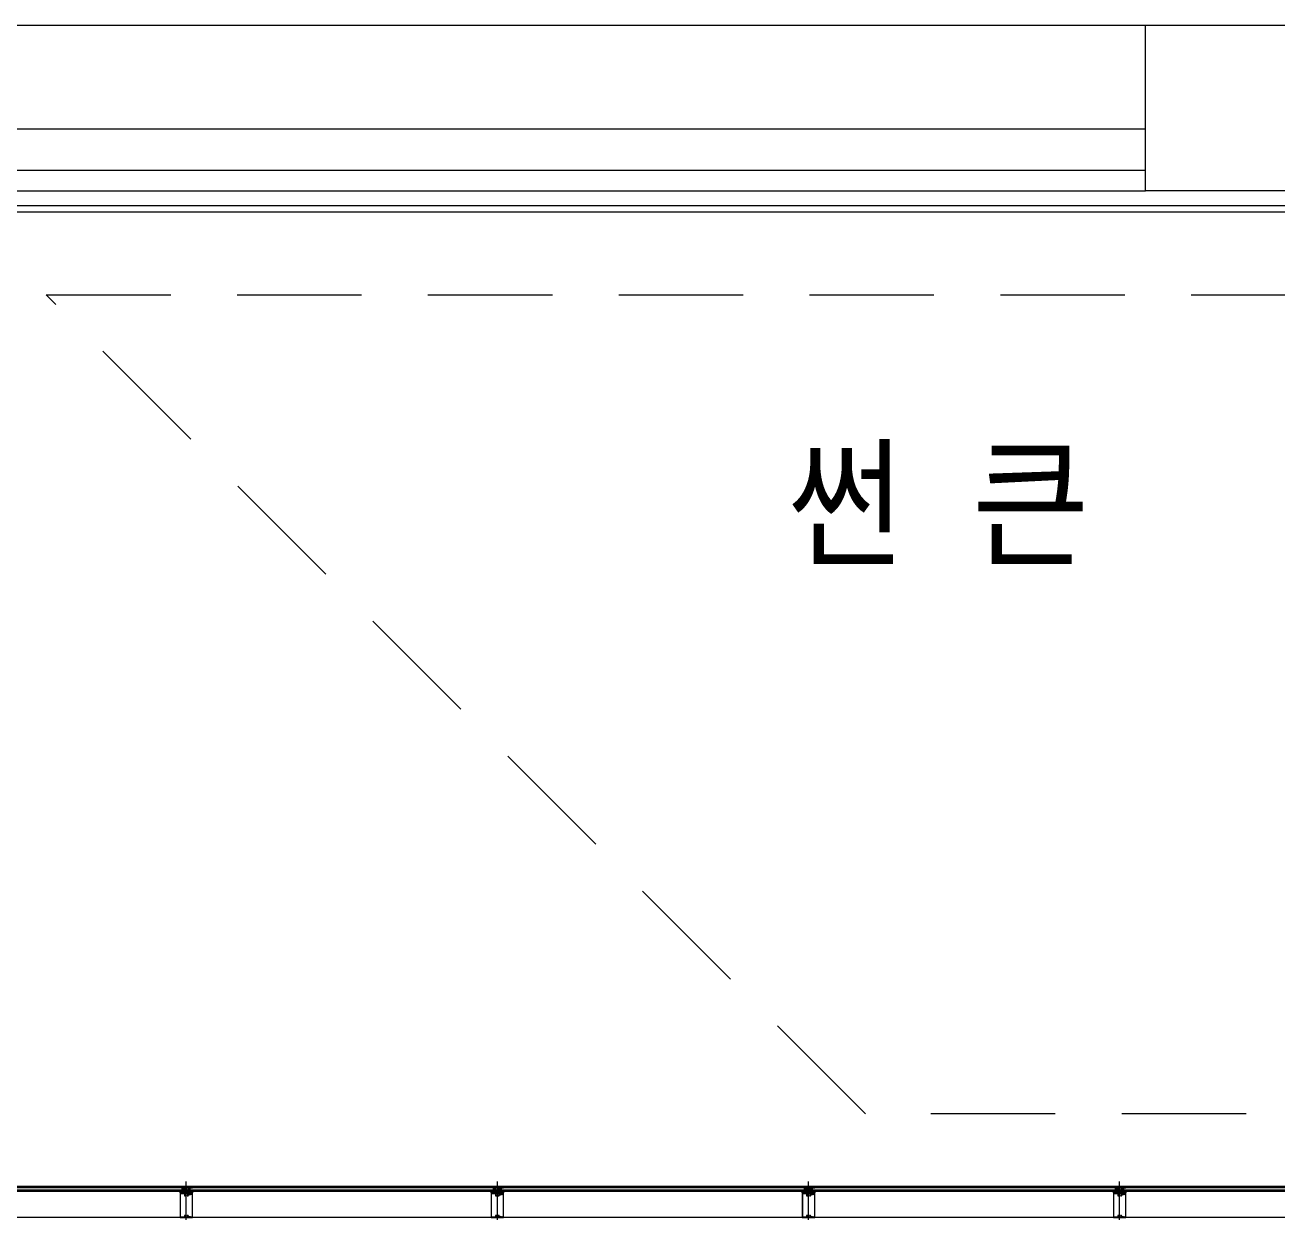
# Model space of a CAD drawing. Header units: millimetres. Extents: x 43806 to 399860, y -65551 to 59129.
# Drawn here: x 52284 to 58320, y -8436 to -2674 of the extents above; entities that cross this region are included whole.
import ezdxf
from ezdxf.enums import TextEntityAlignment as Align

# ---------------------------------------------------------------- set-up
doc = ezdxf.new("R2010")
doc.units = ezdxf.units.MM
doc.header["$LTSCALE"] = 400
doc.header["$MEASUREMENT"] = 0
doc.linetypes.add('HID', pattern=[2.3, 1.5, -0.8])
doc.layers.add('A', color=8, linetype='CONTINUOUS', lineweight=0)
doc.styles.add('CS', font='', dxfattribs={"height": 300})
doc.styles.get('CS').set_extended_font_data('HYwulM')

msp = doc.modelspace()

# ---------------------------------------------------------------- linework, layer by layer
at = {"layer": 'A', "ltscale": 2}
for p, q in [((50386.4, -2674.4), (57686.4, -2674.4)), ((50386.4, -3174.4), (57686.4, -3174.4)), ((50386.4, -3374.4), (57686.4, -3374.4)), ((50386.4, -3474.4), (57686.4, -3474.4)), ((44850.9, -3544.4), (60515.4, -3544.4)), ((44887, -3574.4), (60512.2, -3574.4))]:
    msp.add_line(p, q, dxfattribs=at)
at = {"layer": 'A', "ltscale": 4}
for p, q in [((57686.4, -3474.4), (57686.4, -2674.4)), ((57686.4, -2674.4), (58486.4, -2674.4)), ((58486.4, -3474.4), (57686.4, -3474.4))]:
    msp.add_line(p, q, dxfattribs=at)
at = {"layer": 'A', "linetype": 'HID'}
for p, q in [((56336.4, -7924.4), (52386.4, -3974.4)), ((52386.4, -3974.4), (62102.8, -3974.4)), ((65531.3, -7924.4), (56336.4, -7924.4))]:
    msp.add_line(p, q, dxfattribs=at)
at = {"layer": 'A'}
for p, q in [((53061.4, -8435.5), (53061.4, -8249.9)), ((54561.4, -8435.5), (54561.4, -8249.9)), ((56061.4, -8435.5), (56061.4, -8249.9)), ((57561.4, -8435.5), (57561.4, -8249.9)), ((65044.9, -8274.4), (51577.9, -8274.4)), ((65044.9, -8280.4), (51577.9, -8280.4)), ((65044.9, -8292.4), (51577.9, -8292.4)), ((65044.9, -8298.4), (51577.9, -8298.4)), ((53052.9, -8274.4), (53031.4, -8274.4)), ((53052.9, -8280.4), (53031.4, -8280.4)), ((53052.9, -8292.4), (53031.4, -8292.4)), ((53052.9, -8298.4), (53031.4, -8298.4)), ((53057.9, -8305.4), (53031.4, -8305.4)), ((53031.4, -8305.4), (53031.4, -8424.4)), ((53033.4, -8421.4), (53033.4, -8308.4)), ((53034.4, -8307.4), (53051.4, -8307.4)), ((53041.9, -8292.4), (53041.9, -8280.4)), ((53041.9, -8289.4), (53042.4, -8289.4)), ((53044.8, -8280.9), (53042.4, -8280.9)), ((53042.4, -8291.9), (53042.4, -8280.9)), ((53044.8, -8291.9), (53042.4, -8291.9)), ((53042.9, -8298.4), (53042.9, -8305.4)), ((53052.9, -8298.4), (53042.9, -8298.4)), ((53042.9, -8305.4), (53052.9, -8305.4)), ((53044.8, -8280.9), (53047.4, -8282.2)), ((53044.8, -8291.9), (53047.4, -8290.6)), ((53044.9, -8280.4), (53047.9, -8281.9)), ((53044.9, -8292.4), (53047.9, -8290.9)), ((53047.4, -8290.6), (53047.4, -8282.2)), ((53047.9, -8290.9), (53047.9, -8281.9)), ((53052.4, -8308.4), (53052.4, -8318.9)), ((53052.9, -8274.4), (53053.9, -8275.4)), ((53052.9, -8280.4), (53053.9, -8279.4)), ((53053.9, -8293.4), (53052.9, -8292.4)), ((53052.9, -8298.4), (53053.9, -8297.4)), ((53052.9, -8305.4), (53052.9, -8298.4)), ((53053.4, -8319.9), (53057.1, -8319.9)), ((53053.9, -8279.4), (53053.9, -8275.4)), ((53053.9, -8297.4), (53053.9, -8293.4)), ((53054.6, -8317.9), (53054.6, -8307.4)), ((53054.6, -8307.4), (53068.1, -8307.4)), ((53057.1, -8317.9), (53054.6, -8317.9)), ((53057.1, -8319.9), (53057.1, -8317.9)), ((53059.9, -8276.9), (53059.9, -8303.4)), ((53062.9, -8303.4), (53062.9, -8276.9)), ((53091.4, -8305.4), (53064.9, -8305.4)), ((53068.1, -8317.9), (53065.6, -8317.9)), ((53065.6, -8317.9), (53065.6, -8319.9)), ((53065.6, -8319.9), (53069.4, -8319.9)), ((53068.1, -8307.4), (53068.1, -8317.9)), ((53069.9, -8274.4), (53068.9, -8275.4)), ((53068.9, -8279.4), (53068.9, -8275.4)), ((53069.9, -8280.4), (53068.9, -8279.4)), ((53068.9, -8293.4), (53069.9, -8292.4)), ((53068.9, -8297.4), (53068.9, -8293.4)), ((53069.9, -8298.4), (53068.9, -8297.4)), ((53069.9, -8274.4), (53091.4, -8274.4)), ((53069.9, -8280.4), (53091.4, -8280.4)), ((53069.9, -8292.4), (53091.4, -8292.4)), ((53069.9, -8298.4), (53091.4, -8298.4)), ((53069.9, -8305.4), (53069.9, -8298.4)), ((53069.9, -8298.4), (53079.9, -8298.4)), ((53079.9, -8305.4), (53069.9, -8305.4)), ((53070.4, -8318.9), (53070.4, -8308.4)), ((53080.9, -8310.9), (53070.9, -8314.5)), ((53070.9, -8314.5), (53070.9, -8317)), ((53071.4, -8307.4), (53079.9, -8307.4)), ((53071.9, -8315.2), (53080.6, -8312.1)), ((53071.9, -8317), (53071.9, -8315.2)), ((53077.9, -8280.4), (53074.9, -8281.9)), ((53074.9, -8290.9), (53074.9, -8281.9)), ((53077.9, -8292.4), (53074.9, -8290.9)), ((53078, -8280.9), (53075.4, -8282.2)), ((53075.4, -8290.6), (53075.4, -8282.2)), ((53078, -8291.9), (53075.4, -8290.6)), ((53078, -8280.9), (53080.4, -8280.9)), ((53078, -8291.9), (53080.4, -8291.9)), ((53079.9, -8298.4), (53079.9, -8305.4)), ((53080.4, -8291.9), (53080.4, -8280.9)), ((53080.9, -8289.4), (53080.4, -8289.4)), ((53080.6, -8312.1), (53082.4, -8313.8)), ((53080.9, -8292.4), (53080.9, -8280.4)), ((53080.9, -8308.4), (53080.9, -8310.9)), ((53082.4, -8312.4), (53080.9, -8310.9)), ((53080.9, -8310.9), (53082.4, -8312.4)), ((53083.9, -8310.9), (53082.4, -8312.4)), ((53082.4, -8312.4), (53083.9, -8310.9)), ((53082.4, -8313.8), (53084.3, -8311.9)), ((53083.9, -8310.9), (53083.9, -8308.4)), ((53091.4, -8310.9), (53083.9, -8310.9)), ((53084.3, -8311.9), (53089.4, -8311.9)), ((53084.9, -8307.4), (53088.4, -8307.4)), ((53089.4, -8308.4), (53089.4, -8310.9)), ((53089.4, -8310.9), (53091.4, -8310.9)), ((53089.9, -8312.4), (53089.9, -8420.9)), ((53091.4, -8310.9), (53091.4, -8305.4)), ((53091.4, -8422.4), (53091.4, -8310.9)), ((54552.9, -8274.4), (54531.4, -8274.4)), ((54552.9, -8280.4), (54531.4, -8280.4)), ((54552.9, -8292.4), (54531.4, -8292.4)), ((54552.9, -8298.4), (54531.4, -8298.4)), ((54557.9, -8305.4), (54531.4, -8305.4)), ((54531.4, -8305.4), (54531.4, -8424.4)), ((54533.4, -8421.4), (54533.4, -8308.4)), ((54534.4, -8307.4), (54551.4, -8307.4)), ((54541.9, -8292.4), (54541.9, -8280.4)), ((54541.9, -8289.4), (54542.4, -8289.4)), ((54544.8, -8280.9), (54542.4, -8280.9)), ((54542.4, -8291.9), (54542.4, -8280.9)), ((54544.8, -8291.9), (54542.4, -8291.9)), ((54542.9, -8298.4), (54542.9, -8305.4)), ((54552.9, -8298.4), (54542.9, -8298.4)), ((54542.9, -8305.4), (54552.9, -8305.4)), ((54544.8, -8280.9), (54547.4, -8282.2)), ((54544.8, -8291.9), (54547.4, -8290.6)), ((54544.9, -8280.4), (54547.9, -8281.9)), ((54544.9, -8292.4), (54547.9, -8290.9)), ((54547.4, -8290.6), (54547.4, -8282.2)), ((54547.9, -8290.9), (54547.9, -8281.9)), ((54552.4, -8308.4), (54552.4, -8318.9)), ((54552.9, -8274.4), (54553.9, -8275.4)), ((54552.9, -8280.4), (54553.9, -8279.4)), ((54553.9, -8293.4), (54552.9, -8292.4)), ((54552.9, -8298.4), (54553.9, -8297.4)), ((54552.9, -8305.4), (54552.9, -8298.4)), ((54553.4, -8319.9), (54557.1, -8319.9)), ((54553.9, -8279.4), (54553.9, -8275.4)), ((54553.9, -8297.4), (54553.9, -8293.4)), ((54554.6, -8317.9), (54554.6, -8307.4)), ((54554.6, -8307.4), (54568.1, -8307.4)), ((54557.1, -8317.9), (54554.6, -8317.9)), ((54557.1, -8319.9), (54557.1, -8317.9)), ((54559.9, -8276.9), (54559.9, -8303.4)), ((54562.9, -8303.4), (54562.9, -8276.9)), ((54591.4, -8305.4), (54564.9, -8305.4)), ((54568.1, -8317.9), (54565.6, -8317.9)), ((54565.6, -8317.9), (54565.6, -8319.9)), ((54565.6, -8319.9), (54569.4, -8319.9)), ((54568.1, -8307.4), (54568.1, -8317.9)), ((54569.9, -8274.4), (54568.9, -8275.4)), ((54568.9, -8279.4), (54568.9, -8275.4)), ((54569.9, -8280.4), (54568.9, -8279.4)), ((54568.9, -8293.4), (54569.9, -8292.4)), ((54568.9, -8297.4), (54568.9, -8293.4)), ((54569.9, -8298.4), (54568.9, -8297.4)), ((54569.9, -8274.4), (54591.4, -8274.4)), ((54569.9, -8280.4), (54591.4, -8280.4)), ((54569.9, -8292.4), (54591.4, -8292.4)), ((54569.9, -8298.4), (54591.4, -8298.4)), ((54569.9, -8305.4), (54569.9, -8298.4)), ((54569.9, -8298.4), (54579.9, -8298.4)), ((54579.9, -8305.4), (54569.9, -8305.4)), ((54570.4, -8318.9), (54570.4, -8308.4)), ((54580.9, -8310.9), (54570.9, -8314.5)), ((54570.9, -8314.5), (54570.9, -8317)), ((54571.4, -8307.4), (54579.9, -8307.4)), ((54571.9, -8315.2), (54580.6, -8312.1)), ((54571.9, -8317), (54571.9, -8315.2)), ((54577.9, -8280.4), (54574.9, -8281.9)), ((54574.9, -8290.9), (54574.9, -8281.9)), ((54577.9, -8292.4), (54574.9, -8290.9)), ((54578, -8280.9), (54575.4, -8282.2)), ((54575.4, -8290.6), (54575.4, -8282.2)), ((54578, -8291.9), (54575.4, -8290.6)), ((54578, -8280.9), (54580.4, -8280.9)), ((54578, -8291.9), (54580.4, -8291.9)), ((54579.9, -8298.4), (54579.9, -8305.4)), ((54580.4, -8291.9), (54580.4, -8280.9)), ((54580.9, -8289.4), (54580.4, -8289.4)), ((54580.6, -8312.1), (54582.4, -8313.8)), ((54580.9, -8292.4), (54580.9, -8280.4)), ((54580.9, -8308.4), (54580.9, -8310.9)), ((54582.4, -8312.4), (54580.9, -8310.9)), ((54580.9, -8310.9), (54582.4, -8312.4)), ((54583.9, -8310.9), (54582.4, -8312.4)), ((54582.4, -8312.4), (54583.9, -8310.9)), ((54582.4, -8313.8), (54584.3, -8311.9)), ((54583.9, -8310.9), (54583.9, -8308.4)), ((54591.4, -8310.9), (54583.9, -8310.9)), ((54584.3, -8311.9), (54589.4, -8311.9)), ((54584.9, -8307.4), (54588.4, -8307.4)), ((54589.4, -8308.4), (54589.4, -8310.9)), ((54589.4, -8310.9), (54591.4, -8310.9)), ((54589.9, -8312.4), (54589.9, -8420.9)), ((54591.4, -8310.9), (54591.4, -8305.4)), ((54591.4, -8422.4), (54591.4, -8310.9)), ((56052.9, -8274.4), (56031.4, -8274.4)), ((56052.9, -8280.4), (56031.4, -8280.4)), ((56052.9, -8292.4), (56031.4, -8292.4)), ((56052.9, -8298.4), (56031.4, -8298.4)), ((56057.9, -8305.4), (56031.4, -8305.4)), ((56031.4, -8305.4), (56031.4, -8424.4)), ((56033.4, -8421.4), (56033.4, -8308.4)), ((56034.4, -8307.4), (56051.4, -8307.4)), ((56041.9, -8292.4), (56041.9, -8280.4)), ((56041.9, -8289.4), (56042.4, -8289.4)), ((56044.8, -8280.9), (56042.4, -8280.9)), ((56042.4, -8291.9), (56042.4, -8280.9)), ((56044.8, -8291.9), (56042.4, -8291.9)), ((56042.9, -8298.4), (56042.9, -8305.4)), ((56052.9, -8298.4), (56042.9, -8298.4)), ((56042.9, -8305.4), (56052.9, -8305.4)), ((56044.8, -8280.9), (56047.4, -8282.2)), ((56044.8, -8291.9), (56047.4, -8290.6)), ((56044.9, -8280.4), (56047.9, -8281.9)), ((56044.9, -8292.4), (56047.9, -8290.9)), ((56047.4, -8290.6), (56047.4, -8282.2)), ((56047.9, -8290.9), (56047.9, -8281.9)), ((56052.4, -8308.4), (56052.4, -8318.9)), ((56052.9, -8274.4), (56053.9, -8275.4)), ((56052.9, -8280.4), (56053.9, -8279.4)), ((56053.9, -8293.4), (56052.9, -8292.4)), ((56052.9, -8298.4), (56053.9, -8297.4)), ((56052.9, -8305.4), (56052.9, -8298.4)), ((56053.4, -8319.9), (56057.1, -8319.9)), ((56053.9, -8279.4), (56053.9, -8275.4)), ((56053.9, -8297.4), (56053.9, -8293.4)), ((56054.6, -8317.9), (56054.6, -8307.4)), ((56054.6, -8307.4), (56068.1, -8307.4)), ((56057.1, -8317.9), (56054.6, -8317.9)), ((56057.1, -8319.9), (56057.1, -8317.9)), ((56059.9, -8276.9), (56059.9, -8303.4)), ((56062.9, -8303.4), (56062.9, -8276.9)), ((56091.4, -8305.4), (56064.9, -8305.4)), ((56068.1, -8317.9), (56065.6, -8317.9)), ((56065.6, -8317.9), (56065.6, -8319.9)), ((56065.6, -8319.9), (56069.4, -8319.9)), ((56068.1, -8307.4), (56068.1, -8317.9)), ((56069.9, -8274.4), (56068.9, -8275.4)), ((56068.9, -8279.4), (56068.9, -8275.4)), ((56069.9, -8280.4), (56068.9, -8279.4)), ((56068.9, -8293.4), (56069.9, -8292.4)), ((56068.9, -8297.4), (56068.9, -8293.4)), ((56069.9, -8298.4), (56068.9, -8297.4)), ((56069.9, -8274.4), (56091.4, -8274.4)), ((56069.9, -8280.4), (56091.4, -8280.4)), ((56069.9, -8292.4), (56091.4, -8292.4)), ((56069.9, -8298.4), (56091.4, -8298.4)), ((56069.9, -8305.4), (56069.9, -8298.4)), ((56069.9, -8298.4), (56079.9, -8298.4)), ((56079.9, -8305.4), (56069.9, -8305.4)), ((56070.4, -8318.9), (56070.4, -8308.4)), ((56080.9, -8310.9), (56070.9, -8314.5)), ((56070.9, -8314.5), (56070.9, -8317)), ((56071.4, -8307.4), (56079.9, -8307.4)), ((56071.9, -8315.2), (56080.6, -8312.1)), ((56071.9, -8317), (56071.9, -8315.2)), ((56077.9, -8280.4), (56074.9, -8281.9)), ((56074.9, -8290.9), (56074.9, -8281.9)), ((56077.9, -8292.4), (56074.9, -8290.9)), ((56078, -8280.9), (56075.4, -8282.2)), ((56075.4, -8290.6), (56075.4, -8282.2)), ((56078, -8291.9), (56075.4, -8290.6)), ((56078, -8280.9), (56080.4, -8280.9)), ((56078, -8291.9), (56080.4, -8291.9)), ((56079.9, -8298.4), (56079.9, -8305.4)), ((56080.4, -8291.9), (56080.4, -8280.9)), ((56080.9, -8289.4), (56080.4, -8289.4)), ((56080.6, -8312.1), (56082.4, -8313.8)), ((56080.9, -8292.4), (56080.9, -8280.4)), ((56080.9, -8308.4), (56080.9, -8310.9)), ((56082.4, -8312.4), (56080.9, -8310.9)), ((56080.9, -8310.9), (56082.4, -8312.4)), ((56083.9, -8310.9), (56082.4, -8312.4)), ((56082.4, -8312.4), (56083.9, -8310.9)), ((56082.4, -8313.8), (56084.3, -8311.9)), ((56083.9, -8310.9), (56083.9, -8308.4)), ((56091.4, -8310.9), (56083.9, -8310.9)), ((56084.3, -8311.9), (56089.4, -8311.9)), ((56084.9, -8307.4), (56088.4, -8307.4)), ((56089.4, -8308.4), (56089.4, -8310.9)), ((56089.4, -8310.9), (56091.4, -8310.9)), ((56089.9, -8312.4), (56089.9, -8420.9)), ((56091.4, -8310.9), (56091.4, -8305.4)), ((56091.4, -8422.4), (56091.4, -8310.9)), ((57552.9, -8274.4), (57531.4, -8274.4)), ((57552.9, -8280.4), (57531.4, -8280.4)), ((57552.9, -8292.4), (57531.4, -8292.4)), ((57552.9, -8298.4), (57531.4, -8298.4)), ((57557.9, -8305.4), (57531.4, -8305.4)), ((57531.4, -8305.4), (57531.4, -8424.4)), ((57533.4, -8421.4), (57533.4, -8308.4)), ((57534.4, -8307.4), (57551.4, -8307.4)), ((57541.9, -8292.4), (57541.9, -8280.4)), ((57541.9, -8289.4), (57542.4, -8289.4)), ((57544.8, -8280.9), (57542.4, -8280.9)), ((57542.4, -8291.9), (57542.4, -8280.9)), ((57544.8, -8291.9), (57542.4, -8291.9)), ((57542.9, -8298.4), (57542.9, -8305.4)), ((57552.9, -8298.4), (57542.9, -8298.4)), ((57542.9, -8305.4), (57552.9, -8305.4)), ((57544.8, -8280.9), (57547.4, -8282.2)), ((57544.8, -8291.9), (57547.4, -8290.6)), ((57544.9, -8280.4), (57547.9, -8281.9)), ((57544.9, -8292.4), (57547.9, -8290.9)), ((57547.4, -8290.6), (57547.4, -8282.2)), ((57547.9, -8290.9), (57547.9, -8281.9)), ((57552.4, -8308.4), (57552.4, -8318.9)), ((57552.9, -8274.4), (57553.9, -8275.4)), ((57552.9, -8280.4), (57553.9, -8279.4)), ((57553.9, -8293.4), (57552.9, -8292.4)), ((57552.9, -8298.4), (57553.9, -8297.4)), ((57552.9, -8305.4), (57552.9, -8298.4)), ((57553.4, -8319.9), (57557.1, -8319.9)), ((57553.9, -8279.4), (57553.9, -8275.4)), ((57553.9, -8297.4), (57553.9, -8293.4)), ((57554.6, -8317.9), (57554.6, -8307.4)), ((57554.6, -8307.4), (57568.1, -8307.4)), ((57557.1, -8317.9), (57554.6, -8317.9)), ((57557.1, -8319.9), (57557.1, -8317.9)), ((57559.9, -8276.9), (57559.9, -8303.4)), ((57562.9, -8303.4), (57562.9, -8276.9)), ((57591.4, -8305.4), (57564.9, -8305.4)), ((57568.1, -8317.9), (57565.6, -8317.9)), ((57565.6, -8317.9), (57565.6, -8319.9)), ((57565.6, -8319.9), (57569.4, -8319.9)), ((57568.1, -8307.4), (57568.1, -8317.9)), ((57569.9, -8274.4), (57568.9, -8275.4)), ((57568.9, -8279.4), (57568.9, -8275.4)), ((57569.9, -8280.4), (57568.9, -8279.4)), ((57568.9, -8293.4), (57569.9, -8292.4)), ((57568.9, -8297.4), (57568.9, -8293.4)), ((57569.9, -8298.4), (57568.9, -8297.4)), ((57569.9, -8274.4), (57591.4, -8274.4)), ((57569.9, -8280.4), (57591.4, -8280.4)), ((57569.9, -8292.4), (57591.4, -8292.4)), ((57569.9, -8298.4), (57591.4, -8298.4)), ((57569.9, -8305.4), (57569.9, -8298.4)), ((57569.9, -8298.4), (57579.9, -8298.4)), ((57579.9, -8305.4), (57569.9, -8305.4)), ((57570.4, -8318.9), (57570.4, -8308.4)), ((57580.9, -8310.9), (57570.9, -8314.5)), ((57570.9, -8314.5), (57570.9, -8317)), ((57571.4, -8307.4), (57579.9, -8307.4)), ((57571.9, -8315.2), (57580.6, -8312.1)), ((57571.9, -8317), (57571.9, -8315.2)), ((57577.9, -8280.4), (57574.9, -8281.9)), ((57574.9, -8290.9), (57574.9, -8281.9)), ((57577.9, -8292.4), (57574.9, -8290.9)), ((57578, -8280.9), (57575.4, -8282.2)), ((57575.4, -8290.6), (57575.4, -8282.2)), ((57578, -8291.9), (57575.4, -8290.6)), ((57578, -8280.9), (57580.4, -8280.9)), ((57578, -8291.9), (57580.4, -8291.9)), ((57579.9, -8298.4), (57579.9, -8305.4)), ((57580.4, -8291.9), (57580.4, -8280.9)), ((57580.9, -8289.4), (57580.4, -8289.4)), ((57580.6, -8312.1), (57582.4, -8313.8)), ((57580.9, -8292.4), (57580.9, -8280.4)), ((57580.9, -8308.4), (57580.9, -8310.9)), ((57582.4, -8312.4), (57580.9, -8310.9)), ((57580.9, -8310.9), (57582.4, -8312.4)), ((57583.9, -8310.9), (57582.4, -8312.4)), ((57582.4, -8312.4), (57583.9, -8310.9)), ((57582.4, -8313.8), (57584.3, -8311.9)), ((57583.9, -8310.9), (57583.9, -8308.4)), ((57591.4, -8310.9), (57583.9, -8310.9)), ((57584.3, -8311.9), (57589.4, -8311.9)), ((57584.9, -8307.4), (57588.4, -8307.4)), ((57589.4, -8308.4), (57589.4, -8310.9)), ((57589.4, -8310.9), (57591.4, -8310.9)), ((57589.9, -8312.4), (57589.9, -8420.9)), ((57591.4, -8310.9), (57591.4, -8305.4)), ((57591.4, -8422.4), (57591.4, -8310.9)), ((65036.4, -8424.4), (51586.4, -8424.4)), ((53031.4, -8424.4), (53091.4, -8424.4)), ((53051.4, -8422.4), (53034.4, -8422.4)), ((53052.4, -8414.4), (53052.4, -8421.4)), ((53057.1, -8413.4), (53053.4, -8413.4)), ((53054.6, -8422.4), (53054.6, -8415.4)), ((53054.6, -8415.4), (53057.1, -8415.4)), ((53068.1, -8422.4), (53054.6, -8422.4)), ((53057.1, -8415.4), (53057.1, -8413.4)), ((53069.4, -8413.4), (53065.6, -8413.4)), ((53065.6, -8413.4), (53065.6, -8415.4)), ((53065.6, -8415.4), (53068.1, -8415.4)), ((53068.1, -8415.4), (53068.1, -8422.4)), ((53070.4, -8421.4), (53070.4, -8414.4)), ((53070.9, -8416.3), (53070.9, -8418.8)), ((53070.9, -8418.8), (53080.9, -8422.4)), ((53071.4, -8415.8), (53071.4, -8415.8)), ((53080.9, -8422.4), (53071.4, -8422.4)), ((53071.9, -8418.1), (53071.9, -8416.3)), ((53080.6, -8421.2), (53071.9, -8418.1)), ((53082.4, -8419.5), (53080.6, -8421.2)), ((53080.9, -8422.4), (53082.4, -8420.9)), ((53082.4, -8420.9), (53080.9, -8422.4)), ((53084.3, -8421.4), (53082.4, -8419.5)), ((53082.4, -8420.9), (53083.9, -8422.4)), ((53083.9, -8422.4), (53082.4, -8420.9)), ((53083.9, -8422.4), (53091.4, -8422.4)), ((53091.4, -8422.4), (53083.9, -8422.4)), ((53089.4, -8421.4), (53084.3, -8421.4)), ((53091.4, -8424.4), (53091.4, -8422.4)), ((54531.4, -8424.4), (54591.4, -8424.4)), ((54551.4, -8422.4), (54534.4, -8422.4)), ((54552.4, -8414.4), (54552.4, -8421.4)), ((54557.1, -8413.4), (54553.4, -8413.4)), ((54554.6, -8422.4), (54554.6, -8415.4)), ((54554.6, -8415.4), (54557.1, -8415.4)), ((54568.1, -8422.4), (54554.6, -8422.4)), ((54557.1, -8415.4), (54557.1, -8413.4)), ((54569.4, -8413.4), (54565.6, -8413.4)), ((54565.6, -8413.4), (54565.6, -8415.4)), ((54565.6, -8415.4), (54568.1, -8415.4)), ((54568.1, -8415.4), (54568.1, -8422.4)), ((54570.4, -8421.4), (54570.4, -8414.4)), ((54570.9, -8416.3), (54570.9, -8418.8)), ((54570.9, -8418.8), (54580.9, -8422.4)), ((54571.4, -8415.8), (54571.4, -8415.8)), ((54580.9, -8422.4), (54571.4, -8422.4)), ((54571.9, -8418.1), (54571.9, -8416.3)), ((54580.6, -8421.2), (54571.9, -8418.1)), ((54582.4, -8419.5), (54580.6, -8421.2)), ((54580.9, -8422.4), (54582.4, -8420.9)), ((54582.4, -8420.9), (54580.9, -8422.4)), ((54584.3, -8421.4), (54582.4, -8419.5)), ((54582.4, -8420.9), (54583.9, -8422.4)), ((54583.9, -8422.4), (54582.4, -8420.9)), ((54583.9, -8422.4), (54591.4, -8422.4)), ((54591.4, -8422.4), (54583.9, -8422.4)), ((54589.4, -8421.4), (54584.3, -8421.4)), ((54591.4, -8424.4), (54591.4, -8422.4)), ((56031.4, -8424.4), (56091.4, -8424.4)), ((56051.4, -8422.4), (56034.4, -8422.4)), ((56052.4, -8414.4), (56052.4, -8421.4)), ((56057.1, -8413.4), (56053.4, -8413.4)), ((56054.6, -8422.4), (56054.6, -8415.4)), ((56054.6, -8415.4), (56057.1, -8415.4)), ((56068.1, -8422.4), (56054.6, -8422.4)), ((56057.1, -8415.4), (56057.1, -8413.4)), ((56069.4, -8413.4), (56065.6, -8413.4)), ((56065.6, -8413.4), (56065.6, -8415.4)), ((56065.6, -8415.4), (56068.1, -8415.4)), ((56068.1, -8415.4), (56068.1, -8422.4)), ((56070.4, -8421.4), (56070.4, -8414.4)), ((56070.9, -8416.3), (56070.9, -8418.8)), ((56070.9, -8418.8), (56080.9, -8422.4)), ((56071.4, -8415.8), (56071.4, -8415.8)), ((56080.9, -8422.4), (56071.4, -8422.4)), ((56071.9, -8418.1), (56071.9, -8416.3)), ((56080.6, -8421.2), (56071.9, -8418.1)), ((56082.4, -8419.5), (56080.6, -8421.2)), ((56080.9, -8422.4), (56082.4, -8420.9)), ((56082.4, -8420.9), (56080.9, -8422.4)), ((56084.3, -8421.4), (56082.4, -8419.5)), ((56082.4, -8420.9), (56083.9, -8422.4)), ((56083.9, -8422.4), (56082.4, -8420.9)), ((56083.9, -8422.4), (56091.4, -8422.4)), ((56091.4, -8422.4), (56083.9, -8422.4)), ((56089.4, -8421.4), (56084.3, -8421.4)), ((56091.4, -8424.4), (56091.4, -8422.4)), ((57531.4, -8424.4), (57591.4, -8424.4)), ((57551.4, -8422.4), (57534.4, -8422.4)), ((57552.4, -8414.4), (57552.4, -8421.4)), ((57557.1, -8413.4), (57553.4, -8413.4)), ((57554.6, -8422.4), (57554.6, -8415.4)), ((57554.6, -8415.4), (57557.1, -8415.4)), ((57568.1, -8422.4), (57554.6, -8422.4)), ((57557.1, -8415.4), (57557.1, -8413.4)), ((57569.4, -8413.4), (57565.6, -8413.4)), ((57565.6, -8413.4), (57565.6, -8415.4)), ((57565.6, -8415.4), (57568.1, -8415.4)), ((57568.1, -8415.4), (57568.1, -8422.4)), ((57570.4, -8421.4), (57570.4, -8414.4)), ((57570.9, -8416.3), (57570.9, -8418.8)), ((57570.9, -8418.8), (57580.9, -8422.4)), ((57571.4, -8415.8), (57571.4, -8415.8)), ((57580.9, -8422.4), (57571.4, -8422.4)), ((57571.9, -8418.1), (57571.9, -8416.3)), ((57580.6, -8421.2), (57571.9, -8418.1)), ((57582.4, -8419.5), (57580.6, -8421.2)), ((57580.9, -8422.4), (57582.4, -8420.9)), ((57582.4, -8420.9), (57580.9, -8422.4)), ((57584.3, -8421.4), (57582.4, -8419.5)), ((57582.4, -8420.9), (57583.9, -8422.4)), ((57583.9, -8422.4), (57582.4, -8420.9)), ((57583.9, -8422.4), (57591.4, -8422.4)), ((57591.4, -8422.4), (57583.9, -8422.4)), ((57589.4, -8421.4), (57584.3, -8421.4)), ((57591.4, -8424.4), (57591.4, -8422.4))]:
    msp.add_line(p, q, dxfattribs=at)
for centre in [(53056.9, -8295), (53065.9, -8295), (54556.9, -8295), (54565.9, -8295), (56056.9, -8295), (56065.9, -8295), (57556.9, -8295), (57565.9, -8295)]:
    msp.add_circle(centre, 3, dxfattribs=at)
for centre, radius, start, end in [((53023.6, -8303.5), 7.98, 346.40593, 39.97634), ((53034.4, -8308.4), 1, 90, 180), ((53051.4, -8308.4), 1, 360, 90), ((53053.4, -8318.9), 1, 180, 270), ((53061.4, -8238.8), 36.6, 256.58033, 283.41967), ((53077.9, -8286.4), 25, 163.7398, 196.2602), ((53057.9, -8303.4), 2, 270, 0), ((53061.4, -8276.9), 1.5, 90, 180), ((53061.4, -8276.9), 1.5, 0, 90), ((53064.9, -8303.4), 2, 180, 270), ((53044.9, -8286.4), 25, 343.7398, 16.2602), ((53069.4, -8318.9), 1, 270, 360), ((53071.4, -8308.4), 1, 90, 180), ((53071.4, -8317), 0.5, 180, 270), ((53071.4, -8317), 0.5, 270, 0), ((53079.9, -8308.4), 1, 0, 90), ((53084.9, -8308.4), 1, 90, 180), ((53088.4, -8308.4), 1, 0, 90), ((53089.4, -8312.4), 0.5, 0, 90), ((53099.1, -8303.5), 7.98, 140.02366, 193.59407), ((54523.6, -8303.5), 7.98, 346.40593, 39.97634), ((54534.4, -8308.4), 1, 90, 180), ((54551.4, -8308.4), 1, 360, 90), ((54553.4, -8318.9), 1, 180, 270), ((54561.4, -8238.8), 36.6, 256.58033, 283.41967), ((54577.9, -8286.4), 25, 163.7398, 196.2602), ((54557.9, -8303.4), 2, 270, 0), ((54561.4, -8276.9), 1.5, 90, 180), ((54561.4, -8276.9), 1.5, 0, 90), ((54564.9, -8303.4), 2, 180, 270), ((54544.9, -8286.4), 25, 343.7398, 16.2602), ((54569.4, -8318.9), 1, 270, 360), ((54571.4, -8308.4), 1, 90, 180), ((54571.4, -8317), 0.5, 180, 270), ((54571.4, -8317), 0.5, 270, 0), ((54579.9, -8308.4), 1, 0, 90), ((54584.9, -8308.4), 1, 90, 180), ((54588.4, -8308.4), 1, 0, 90), ((54589.4, -8312.4), 0.5, 0, 90), ((54599.1, -8303.5), 7.98, 140.02366, 193.59407), ((56023.6, -8303.5), 7.98, 346.40593, 39.97634), ((56034.4, -8308.4), 1, 90, 180), ((56051.4, -8308.4), 1, 360, 90), ((56053.4, -8318.9), 1, 180, 270), ((56061.4, -8238.8), 36.6, 256.58033, 283.41967), ((56077.9, -8286.4), 25, 163.7398, 196.2602), ((56057.9, -8303.4), 2, 270, 0), ((56061.4, -8276.9), 1.5, 90, 180), ((56061.4, -8276.9), 1.5, 0, 90), ((56064.9, -8303.4), 2, 180, 270), ((56044.9, -8286.4), 25, 343.7398, 16.2602), ((56069.4, -8318.9), 1, 270, 360), ((56071.4, -8308.4), 1, 90, 180), ((56071.4, -8317), 0.5, 180, 270), ((56071.4, -8317), 0.5, 270, 0), ((56079.9, -8308.4), 1, 0, 90), ((56084.9, -8308.4), 1, 90, 180), ((56088.4, -8308.4), 1, 0, 90), ((56089.4, -8312.4), 0.5, 0, 90), ((56099.1, -8303.5), 7.98, 140.02366, 193.59407), ((57523.6, -8303.5), 7.98, 346.40593, 39.97634), ((57534.4, -8308.4), 1, 90, 180), ((57551.4, -8308.4), 1, 360, 90), ((57553.4, -8318.9), 1, 180, 270), ((57561.4, -8238.8), 36.6, 256.58033, 283.41967), ((57577.9, -8286.4), 25, 163.7398, 196.2602), ((57557.9, -8303.4), 2, 270, 0), ((57561.4, -8276.9), 1.5, 90, 180), ((57561.4, -8276.9), 1.5, 0, 90), ((57564.9, -8303.4), 2, 180, 270), ((57544.9, -8286.4), 25, 343.7398, 16.2602), ((57569.4, -8318.9), 1, 270, 360), ((57571.4, -8308.4), 1, 90, 180), ((57571.4, -8317), 0.5, 180, 270), ((57571.4, -8317), 0.5, 270, 0), ((57579.9, -8308.4), 1, 0, 90), ((57584.9, -8308.4), 1, 90, 180), ((57588.4, -8308.4), 1, 0, 90), ((57589.4, -8312.4), 0.5, 0, 90), ((57599.1, -8303.5), 7.98, 140.02366, 193.59407), ((53034.4, -8421.4), 1, 180, 270), ((53051.4, -8421.4), 1, 270, 0), ((53053.4, -8414.4), 1, 90, 180), ((53069.4, -8414.4), 1, 0, 90), ((53071.4, -8421.4), 1, 180, 270), ((53071.4, -8416.3), 0.5, 90, 180), ((53071.4, -8416.3), 0.5, 360, 90), ((53089.4, -8420.9), 0.5, 270, 0), ((54534.4, -8421.4), 1, 180, 270), ((54551.4, -8421.4), 1, 270, 0), ((54553.4, -8414.4), 1, 90, 180), ((54569.4, -8414.4), 1, 0, 90), ((54571.4, -8421.4), 1, 180, 270), ((54571.4, -8416.3), 0.5, 90, 180), ((54571.4, -8416.3), 0.5, 360, 90), ((54589.4, -8420.9), 0.5, 270, 0), ((56034.4, -8421.4), 1, 180, 270), ((56051.4, -8421.4), 1, 270, 0), ((56053.4, -8414.4), 1, 90, 180), ((56069.4, -8414.4), 1, 0, 90), ((56071.4, -8421.4), 1, 180, 270), ((56071.4, -8416.3), 0.5, 90, 180), ((56071.4, -8416.3), 0.5, 360, 90), ((56089.4, -8420.9), 0.5, 270, 0), ((57534.4, -8421.4), 1, 180, 270), ((57551.4, -8421.4), 1, 270, 0), ((57553.4, -8414.4), 1, 90, 180), ((57569.4, -8414.4), 1, 0, 90), ((57571.4, -8421.4), 1, 180, 270), ((57571.4, -8416.3), 0.5, 90, 180), ((57571.4, -8416.3), 0.5, 360, 90), ((57589.4, -8420.9), 0.5, 270, 0)]:
    msp.add_arc(centre, radius, start, end, dxfattribs=at)

# ---------------------------------------------------------------- texts
at = {"layer": 'A', "style": 'CS', "width": 0.9}
msp.add_text('썬  큰', height=500, dxfattribs=at).set_placement((56686.2, -5233.5), align=Align.CENTER)

doc.saveas('drawing.dxf')
